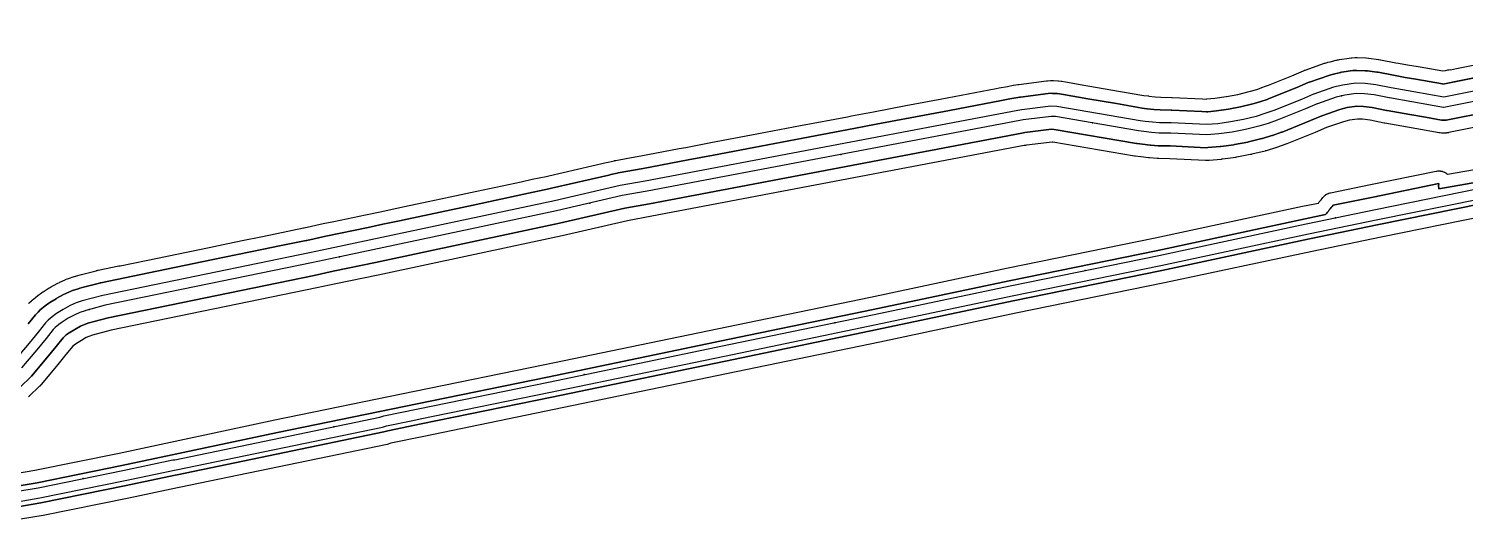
# Model space of a CAD drawing. Header units: inches. Extents: x 87989 to 118156, y 435697 to 451526.
# Drawn here: x 92043 to 92604, y 439421 to 439613 of the extents above; entities that cross this region are included whole.
import ezdxf

# ---------------------------------------------------------------- set-up
doc = ezdxf.new("R2010")
doc.units = ezdxf.units.IN
doc.header["$MEASUREMENT"] = 0
for name, color, linetype, true_color in [('As_waterkering_BWK', 7, 'Continuous', 0x7b8981), ('Beschermingszone_BWK', 7, 'Continuous', 0xcf890d), ('Grens_bebouwingsvrije_zone_BWK', 7, 'Continuous', 0x6789ae), ('Kernzone_BWK', 7, 'Continuous', 0xcb89af), ('Referentiepunten_BWK', 7, 'Continuous', 0x178980)]:
    doc.layers.add(name, color=color, linetype=linetype, true_color=true_color)

msp = doc.modelspace()

# ---------------------------------------------------------------- linework, layer by layer
at = {"layer": 'As_waterkering_BWK'}
for points in [[(93053.9296, 439601.3928), (93008.8612, 439602.4357), (92999.8295, 439606.8225), (92984.9367, 439607.3396), (92977.3788, 439603.6729), (92902.7871, 439607.6728), (92809.2567, 439611.9061), (92768.3785, 439607.9374), (92687.2835, 439599.8675), (92681.4627, 439599.0738), (92595.7375, 439582.0081), (92595.6816, 439582.018)], [(92595.6816, 439582.018), (92583.2791, 439584.216), (92574.4946, 439585.7489), (92574.3309, 439585.781), (92568.4973, 439586.9248), (92564.7344, 439587.3952), (92561.4418, 439587.5128), (92557.001, 439586.8812), (92553.7248, 439586.0792), (92546.311, 439583.4841), (92546.2805, 439583.4723), (92541.6834, 439581.5162), (92530.6519, 439577.0785), (92527.0608, 439575.8123), (92523.4306, 439574.7133), (92518.2458, 439573.431), (92512.9895, 439572.4404), (92507.8392, 439571.7209), (92503.1202, 439571.3093), (92488.9783, 439571.978), (92484.483, 439572.0551), (92481.529, 439572.2767), (92478.5147, 439572.6362), (92476.4599, 439572.9014), (92444.0161, 439578.4594), (92442.2707, 439578.5649), (92431.372, 439577.1722), (92431.278, 439577.1607), (92430.6259, 439577.0605), (92429.985, 439576.9542), (92284.3505, 439549.3334), (92274.6223, 439547.5852), (92248.957, 439541.6877), (92177.1216, 439526.3468), (92160.5805, 439522.9409), (92153.1427, 439521.3074), (92072.5392, 439504.7107), (92066.8613, 439503.1938), (92064.9346, 439502.679), (92064.6522, 439502.6036), (92062.5428, 439501.9192), (92060.5553, 439501.0238), (92058.064, 439499.6317), (92055.6967, 439498.146), (92054.3261, 439497.1792), (92054.1963, 439497.0869), (92052.9297, 439496.0202), (92052.1974, 439495.213), (92049.4043, 439491.7587), (92045.7907, 439487.342), (92039.8155, 439480.2287)], [(92569.1054, 439542.12), (92609.3236, 439550.3414)], [(91938.6054, 439433.9063), (91968.0963, 439433.139), (92025.7673, 439431.1299), (92030.8275, 439431.3531), (92037.5248, 439431.9484), (92046.2313, 439433.4367), (92079.42, 439440.134), (92098.9115, 439444.2852), (92099.656, 439444.3714), (92179.9067, 439461.0254), (92181.4432, 439461.5072), (92194.8364, 439464.2442), (92245.8102, 439474.7366), (92316.8757, 439489.4706), (92373.0585, 439501.0792), (92426.1902, 439512.3902), (92484.3077, 439524.222), (92541.9787, 439536.5748), (92569.1054, 439542.12)]]:
    msp.add_lwpolyline(points, dxfattribs=at)
at = {"layer": 'Beschermingszone_BWK'}
for points in [[(92036.623, 439438.8945), (92044.9414, 439440.3164), (92077.998, 439446.9883), (92138.7871, 439459.9336), (92193.4297, 439471.1016), (92244.3945, 439481.5938), (92315.457, 439496.3242), (92371.6211, 439507.9297), (92424.7637, 439519.2422), (92482.877, 439531.0742), (92540.5449, 439543.4258), (92546.7656, 439544.6992), (92547.084, 439545.0938), (92547.4375, 439545.5391), (92547.793, 439545.9844), (92548.1445, 439546.4258), (92548.5137, 439546.8984), (92548.5977, 439547), (92548.627, 439547.0313), (92548.8633, 439547.2891), (92548.9453, 439547.3789), (92549.0645, 439547.4883), (92549.1152, 439547.5312), (92549.3848, 439547.7578), (92549.4609, 439547.8164), (92549.5938, 439547.9141), (92549.6699, 439547.9609), (92549.9668, 439548.1445), (92550.0313, 439548.1836), (92550.1758, 439548.2617), (92550.2773, 439548.3086), (92550.5996, 439548.4492), (92550.6445, 439548.4688), (92550.7988, 439548.5273), (92550.9277, 439548.5664), (92551.2793, 439548.6641), (92551.4355, 439548.7031), (92567.1016, 439551.918), (92592.7754, 439557.1641), (92592.9512, 439557.1953), (92593.3438, 439557.2422), (92593.4922, 439557.2578), (92593.6543, 439557.2617), (92593.7324, 439557.2617), (92594.1211, 439557.25), (92594.207, 439557.2461), (92594.3691, 439557.2305), (92594.5078, 439557.207), (92594.9004, 439557.1328), (92595.0703, 439557.0938), (92595.2285, 439557.0469), (92595.2656, 439557.0352), (92595.6309, 439556.9023), (92595.7461, 439556.8594), (92595.8945, 439556.7891), (92595.9863, 439556.7422), (92596.3262, 439556.5586), (92596.3809, 439556.5273), (92596.5195, 439556.4414), (92596.6523, 439556.3477), (92596.9609, 439556.1094), (92597.0859, 439556.0078), (92597.1953, 439555.9063), (92621.2637, 439560.0898)], [(92622.1211, 439555.1641), (92593.7988, 439550.2383), (92593.7734, 439550.4414), (92593.7559, 439550.6484), (92593.7383, 439550.8516), (92593.7305, 439551.0586), (92593.7246, 439551.2656), (92593.7266, 439551.4727), (92593.7285, 439551.6797), (92593.7402, 439551.8828), (92593.752, 439552.0898), (92593.7715, 439552.2656), (92568.1035, 439547.0195), (92552.4414, 439543.8047), (92552.0723, 439543.3359), (92551.7129, 439542.8789), (92551.3496, 439542.4219), (92550.9863, 439541.9688), (92550.6211, 439541.5156), (92550.2578, 439541.0625), (92549.873, 439540.6055), (92549.5156, 439540.1563), (92541.5684, 439538.5313), (92483.8984, 439526.1797), (92425.7832, 439514.3477), (92372.6484, 439503.0352), (92316.4707, 439491.4297), (92245.4063, 439476.6953), (92194.4355, 439466.2031), (92139.8086, 439455.0391), (92079.0137, 439442.0938), (92045.8652, 439435.4023), (92037.2676, 439433.9336)]]:
    msp.add_lwpolyline(points, dxfattribs=at)
for points in [[(92042.5608, 439505.4269, 0), (92042.7942, 439505.6674, 0), (92043.6624, 439506.5042, 0), (92043.9114, 439506.7287, 0), (92045.1877, 439507.8035, 0), (92045.3624, 439507.9438, 0), (92046.01, 439508.4404, 0), (92046.1698, 439508.558, 0), (92047.6262, 439509.5857, 0), (92047.7376, 439509.6621, 0), (92048.1411, 439509.9308, 0), (92048.2546, 439510.0041, 0), (92050.6219, 439511.4898, 0), (92050.7181, 439511.5487, 0), (92051.0572, 439511.751, 0), (92051.1491, 439511.8044, 0), (92053.7254, 439513.2448, 0), (92053.9167, 439513.3463, 0), (92054.6101, 439513.6954, 0), (92054.8047, 439513.7882, 0), (92056.7922, 439514.6836, 0), (92056.9629, 439514.7567, 0), (92057.5815, 439515.0082, 0), (92057.7959, 439515.0896, 0), (92058.1801, 439515.2218, 0), (92060.3316, 439515.9202, 0), (92060.4579, 439515.9594, 0), (92060.9138, 439516.0941, 0), (92061.0406, 439516.1297, 0), (92061.3219, 439516.2048, 0), (92063.2476, 439516.7194, 0), (92068.9257, 439518.2363, 0), (92069.0655, 439518.2715, 0), (92069.3189, 439518.3314, 0), (92069.5736, 439518.3916, 0), (92069.7157, 439518.4231, 0), (92077.8486, 439520.0977, 0), (92078.3009, 439520.1908, 0), (92088.4969, 439522.2902, 0), (92113.0859, 439527.3533, 0), (92120.391, 439528.8574, 0), (92126.6554, 439530.1473, 0), (92133.3434, 439531.5244, 0), (92139.5617, 439532.8047, 0), (92150.0458, 439534.9635, 0), (92150.2303, 439535.0015, 0), (92157.6673, 439536.6342, 0), (92161.898, 439537.5055, 0), (92174.259, 439540.0511, 0), (92179.9225, 439541.2605, 0), (92186.4894, 439542.6629, 0), (92189.4329, 439543.2915, 0), (92198.6796, 439545.2662, 0), (92203.7022, 439546.3388, 0), (92215.2631, 439548.8077, 0), (92235.0736, 439553.0384, 0), (92239.3706, 439553.9561, 0), (92244.7963, 439555.1148, 0), (92245.925, 439555.3559, 0), (92268.2695, 439560.4902, 0), (92269.0824, 439560.677, 0), (92271.4869, 439561.2296, 0), (92271.6044, 439561.2551, 0), (92272.0281, 439561.3418, 0), (92272.1462, 439561.3645, 0), (92276.8332, 439562.2068, 0), (92281.8092, 439563.101, 0), (92296.8907, 439565.9612, 0), (92299.4801, 439566.4523, 0), (92309.2918, 439568.3131, 0), (92325.0933, 439571.3099, 0), (92325.1447, 439571.3196, 0), (92344.2448, 439574.942, 0), (92362.6282, 439578.4285, 0), (92364.2369, 439578.7336, 0), (92372.8659, 439580.3701, 0), (92385.4184, 439582.7507, 0), (92393.8704, 439584.3536, 0), (92401.6301, 439585.8253, 0), (92420.7409, 439589.4497, 0), (92421.9163, 439589.6726, 0), (92425.1365, 439590.2834, 0), (92427.456, 439590.7233, 0), (92427.5415, 439590.7387, 0), (92428.4135, 439590.8844, 0), (92429.1932, 439591.0043, 0), (92429.5669, 439591.0555, 0), (92440.4962, 439592.452, 0), (92440.8123, 439592.4822, 0), (92441.9531, 439592.5548, 0), (92442.2707, 439592.5649, 0), (92442.4216, 439592.5626, 0), (92442.9646, 439592.5462, 0), (92443.1154, 439592.5394, 0), (92444.8608, 439592.4339, 0), (92445.1327, 439592.41, 0), (92446.1094, 439592.2972, 0), (92446.38, 439592.2584, 0), (92447.8815, 439592.0012, 0), (92455.7977, 439590.645, 0), (92457.4266, 439590.366, 0), (92468.5837, 439588.4546, 0), (92478.5374, 439586.7495, 0), (92480.2481, 439586.5287, 0), (92480.3924, 439586.5114, 0), (92482.8816, 439586.2146, 0), (92485.1268, 439586.0461, 0), (92489.2558, 439585.9751, 0), (92489.6018, 439585.9639, 0), (92501.4009, 439585.4063, 0), (92502.8415, 439585.3382, 0), (92503.1032, 439585.361, 0), (92506.2638, 439585.6367, 0), (92510.7222, 439586.2595, 0), (92510.8312, 439586.28, 0), (92515.2661, 439587.1159, 0), (92519.7193, 439588.2173, 0), (92520.1551, 439588.3493, 0), (92522.7048, 439589.1211, 0), (92524.983, 439589.9245, 0), (92525.7106, 439590.181, 0), (92527.201, 439590.7806, 0), (92536.3275, 439594.452, 0), (92540.8397, 439596.3715, 0), (92541.172, 439596.5065, 0), (92541.3049, 439596.5581, 0), (92541.5833, 439596.6613, 0), (92549.0993, 439599.293, 0), (92549.329, 439599.3672, 0), (92550.1624, 439599.6145, 0), (92550.3962, 439599.6778, 0), (92551.3713, 439599.9165, 0), (92553.672, 439600.4797, 0), (92553.8325, 439600.5162, 0), (92554.1748, 439600.5882, 0), (92554.4083, 439600.6373, 0), (92554.6114, 439600.6755, 0), (92554.989, 439600.7356, 0), (92558.7738, 439601.2742, 0), (92559.4705, 439601.3733, 0), (92559.8215, 439601.4106, 0), (92561.0888, 439601.5003, 0), (92561.4862, 439601.5124, 0), (92561.8966, 439601.5051, 0), (92565.2341, 439601.3863, 0), (92565.4555, 439601.3735, 0), (92566.2507, 439601.3097, 0), (92566.471, 439601.2871, 0), (92570.2339, 439600.8167, 0), (92570.3851, 439600.7954, 0), (92570.916, 439600.7125, 0), (92571.0594, 439600.6878, 0), (92576.9961, 439599.525, 0), (92577.9663, 439599.3556, 0), (92581.5322, 439598.7329, 0), (92585.7087, 439598.0036, 0), (92586.4637, 439597.8698, 0), (92595.3652, 439596.2922, 0), (92596.4079, 439596.4986, 0), (92597.3314, 439596.6814, 0), (92597.7236, 439596.7591, 0), (92598.0802, 439596.8297, 0), (92598.2984, 439596.7911, 0), (92599.541, 439597.0385, 0), (92600.7511, 439597.2794, 0), (92678.7293, 439612.8044, 0)], [(92679.9761, 439607.9459, 0), (92600.4074, 439592.1944, 0), (92597.3789, 439591.5946, 0), (92595.4162, 439591.2052, 0), (92595.2306, 439591.2381, 0), (92584.8418, 439593.0793, 0), (92580.6721, 439593.8074, 0), (92576.0868, 439594.6081, 0), (92570.1446, 439595.7724, 0), (92569.6137, 439595.8553, 0), (92565.8508, 439596.3257, 0), (92565.0556, 439596.3895, 0), (92561.763, 439596.5071, 0), (92561.4418, 439596.5128, 0), (92560.1745, 439596.4231, 0), (92555.7337, 439595.7915, 0), (92555.4382, 439595.7445, 0), (92555.204, 439595.6952, 0), (92554.861, 439595.6231, 0), (92552.5601, 439595.0598, 0), (92551.5848, 439594.8211, 0), (92550.7514, 439594.5738, 0), (92543.2852, 439591.96, 0), (92543.0484, 439591.8719, 0), (92542.7567, 439591.7538, 0), (92538.2399, 439589.8319, 0), (92527.4744, 439585.5012, 0), (92526.6457, 439585.209, 0), (92524.2595, 439584.3676, 0), (92521.6038, 439583.5637, 0), (92521.0456, 439583.3947, 0), (92516.3296, 439582.2283, 0), (92511.532, 439581.3241, 0), (92506.8265, 439580.6668, 0), (92503.5375, 439580.3799, 0), (92502.941, 439580.3279, 0), (92501.1647, 439580.4119, 0), (92489.4034, 439580.968, 0), (92489.1326, 439580.9767, 0), (92484.897, 439581.0493, 0), (92482.3991, 439581.2367, 0), (92479.7995, 439581.5467, 0), (92479.6239, 439581.5677, 0), (92477.7963, 439581.8036, 0), (92467.7394, 439583.5264, 0), (92456.5823, 439585.4378, 0), (92447.0372, 439587.073, 0), (92445.5358, 439587.3302, 0), (92444.5591, 439587.443, 0), (92442.8137, 439587.5485, 0), (92442.2707, 439587.5649, 0), (92441.1299, 439587.4923, 0), (92430.221, 439586.0985, 0), (92429.9111, 439586.0563, 0), (92429.2062, 439585.9477, 0), (92428.3877, 439585.8109, 0), (92426.0682, 439585.371, 0), (92422.8479, 439584.7602, 0), (92402.5617, 439580.9129, 0), (92394.802, 439579.4412, 0), (92373.7975, 439575.4577, 0), (92365.1686, 439573.8212, 0), (92345.1765, 439570.0296, 0), (92326.0763, 439566.4072, 0), (92310.2234, 439563.4007, 0), (92300.4117, 439561.5399, 0), (92282.7126, 439558.1832, 0), (92273.0305, 439556.4433, 0), (92272.6068, 439556.3566, 0), (92270.2022, 439555.804, 0), (92269.3892, 439555.6172, 0), (92247.0079, 439550.4744, 0), (92245.8406, 439550.2251, 0), (92236.1178, 439548.1487, 0), (92216.3073, 439543.918, 0), (92190.4771, 439538.4018, 0), (92187.5336, 439537.7732, 0), (92180.9667, 439536.3708, 0), (92175.2837, 439535.1572, 0), (92158.7077, 439531.7437, 0), (92151.2717, 439530.111, 0), (92151.0541, 439530.0662, 0), (92140.57, 439527.9074, 0), (92134.3517, 439526.6271, 0), (92114.0943, 439522.456, 0), (92089.5053, 439517.3929, 0), (92070.7241, 439513.5258, 0), (92070.4695, 439513.4656, 0), (92070.2162, 439513.4057, 0), (92064.5382, 439511.8888, 0), (92062.6122, 439511.3742, 0), (92062.3306, 439511.299, 0), (92061.8747, 439511.1643, 0), (92059.7653, 439510.4799, 0), (92059.4646, 439510.3764, 0), (92058.846, 439510.1249, 0), (92056.8585, 439509.2295, 0), (92056.1651, 439508.8804, 0), (92053.6189, 439507.4571, 0), (92053.2798, 439507.2548, 0), (92050.9125, 439505.7691, 0), (92050.509, 439505.5004, 0), (92049.0526, 439504.4727, 0), (92048.405, 439503.9761, 0), (92047.1322, 439502.9042, 0), (92046.264, 439502.0674, 0), (92045.5317, 439501.2602, 0), (92045.251, 439500.935, 0), (92042.4289, 439497.4459, 0)], [(92039.4805, 439473.0352, 0), (92043.248, 439476.5938, 0), (92043.6445, 439477.0117, 0), (92049.6406, 439484.1523, 0), (92053.2832, 439488.6055, 0), (92055.9961, 439491.957, 0), (92056.4063, 439492.4102, 0), (92057.2578, 439493.1289, 0), (92058.4688, 439493.9844, 0), (92060.6133, 439495.3281, 0), (92062.8066, 439496.5547, 0), (92064.3457, 439497.2461, 0), (92066.0703, 439497.8086, 0), (92066.2246, 439497.8477, 0), (92068.1523, 439498.3633, 0), (92073.6895, 439499.8438, 0), (92154.1836, 439516.418, 0), (92161.6211, 439518.0508, 0), (92178.1484, 439521.4531, 0), (92250.0391, 439536.8047, 0), (92275.625, 439542.6836, 0), (92285.2578, 439544.418, 0), (92430.8594, 439572.0313, 0), (92431.4141, 439572.1211, 0), (92431.9805, 439572.2109, 0), (92442.4375, 439573.5469, 0), (92443.4414, 439573.4844, 0), (92475.6152, 439567.9727, 0), (92475.8203, 439567.9414, 0), (92477.8984, 439567.6758, 0), (92480.9375, 439567.3125, 0), (92481.1543, 439567.2891, 0), (92484.1094, 439567.0703, 0), (92484.3965, 439567.0547, 0), (92488.8184, 439566.9805, 0), (92502.8848, 439566.3164, 0), (92503.5547, 439566.3281, 0), (92508.2734, 439566.7383, 0), (92508.5313, 439566.7695, 0), (92513.6816, 439567.4883, 0), (92513.916, 439567.5273, 0), (92519.1719, 439568.5156, 0), (92519.4453, 439568.5781, 0), (92524.6309, 439569.8594, 0), (92524.8789, 439569.9297, 0), (92528.5098, 439571.0273, 0), (92528.7227, 439571.0977, 0), (92532.3145, 439572.3633, 0), (92532.5176, 439572.4414, 0), (92543.5957, 439576.8945, 0), (92548.1016, 439578.8125, 0), (92555.1484, 439581.2813, 0), (92557.9492, 439581.9648, 0), (92561.707, 439582.5, 0), (92564.334, 439582.4063, 0), (92567.7051, 439581.9844, 0), (92573.3691, 439580.875, 0), (92573.584, 439580.832, 0), (92582.4121, 439579.293, 0), (92588.6074, 439578.1953, 0), (92594.8438, 439577.0898, 0), (92595.4648, 439577.0156, 0), (92596.0918, 439577.0195, 0), (92596.7129, 439577.1055, 0), (92613.7285, 439580.4922, 0)], [(92614.7031, 439575.5859, 0), (92597.6895, 439572.1992, 0), (92597.6133, 439572.1875, 0), (92597.459, 439572.1602, 0), (92597.3809, 439572.1484, 0), (92596.7559, 439572.0664, 0), (92596.6035, 439572.0508, 0), (92596.2832, 439572.0273, 0), (92596.1348, 439572.0195, 0), (92595.498, 439572.0156, 0), (92595.3516, 439572.0195, 0), (92595.0234, 439572.0352, 0), (92594.8828, 439572.0508, 0), (92594.2598, 439572.1211, 0), (92594.2246, 439572.1289, 0), (92594.1875, 439572.1328, 0), (92594.043, 439572.1523, 0), (92593.9707, 439572.1641, 0), (92581.5469, 439574.3672, 0), (92572.7012, 439575.9102, 0), (92572.6582, 439575.918, 0), (92572.4141, 439575.9648, 0), (92566.9141, 439577.0469, 0), (92563.9336, 439577.418, 0), (92561.9707, 439577.4883, 0), (92558.8984, 439577.0508, 0), (92556.5723, 439576.4805, 0), (92549.9082, 439574.1484, 0), (92545.5195, 439572.2813, 0), (92545.4844, 439572.2656, 0), (92534.3594, 439567.793, 0), (92534.3086, 439567.7695, 0), (92534.0527, 439567.6758, 0), (92534.002, 439567.6563, 0), (92530.3594, 439566.3711, 0), (92530.3184, 439566.3594, 0), (92530.0391, 439566.2656, 0), (92529.9844, 439566.25, 0), (92526.2969, 439565.1328, 0), (92526.2363, 439565.1172, 0), (92525.918, 439565.0273, 0), (92525.8633, 439565.0156, 0), (92520.6465, 439563.7227, 0), (92520.6133, 439563.7148, 0), (92520.5449, 439563.6992, 0), (92520.5098, 439563.6914, 0), (92520.2363, 439563.6328, 0), (92520.2012, 439563.625, 0), (92520.127, 439563.6094, 0), (92520.0977, 439563.6055, 0), (92514.8125, 439562.6094, 0), (92514.7539, 439562.5977, 0), (92514.4609, 439562.5508, 0), (92514.4023, 439562.5391, 0), (92509.2227, 439561.8164, 0), (92509.1973, 439561.8125, 0), (92509.127, 439561.8047, 0), (92509.0938, 439561.8008, 0), (92508.8359, 439561.7734, 0), (92508.8047, 439561.7695, 0), (92508.7402, 439561.7617, 0), (92508.707, 439561.7578, 0), (92503.9883, 439561.3477, 0), (92503.9199, 439561.3437, 0), (92503.7383, 439561.332, 0), (92503.6543, 439561.3281, 0), (92502.9844, 439561.3164, 0), (92502.9336, 439561.3164, 0), (92502.9004, 439561.3164, 0), (92502.7324, 439561.3164, 0), (92502.6484, 439561.3203, 0), (92488.6758, 439561.9805, 0), (92488.6387, 439561.9844, 0), (92484.3125, 439562.0547, 0), (92484.2754, 439562.0586, 0), (92484.2031, 439562.0586, 0), (92484.168, 439562.0625, 0), (92483.8789, 439562.0742, 0), (92483.8438, 439562.0781, 0), (92483.7656, 439562.082, 0), (92483.7344, 439562.082, 0), (92480.7539, 439562.3086, 0), (92480.6992, 439562.3125, 0), (92480.4258, 439562.3398, 0), (92480.3711, 439562.3438, 0), (92477.2832, 439562.7109, 0), (92475.1504, 439562.9883, 0), (92475.1035, 439562.9961, 0), (92474.8477, 439563.0312, 0), (92474.7969, 439563.0391, 0), (92442.8672, 439568.5117, 0), (92442.6055, 439568.5273, 0), (92432.6738, 439567.2578, 0), (92432.2012, 439567.1836, 0), (92431.7344, 439567.1094, 0), (92286.166, 439539.5, 0), (92276.627, 439537.7852, 0), (92251.1406, 439531.9297, 0), (92251.1016, 439531.9219, 0), (92179.1738, 439516.5586, 0), (92162.6621, 439513.1602, 0), (92155.2402, 439511.5313, 0), (92155.207, 439511.5234, 0), (92074.8398, 439494.9766, 0), (92067.4883, 439493.0117, 0), (92066.1504, 439492.5781, 0), (92065.0566, 439492.082, 0), (92063.1641, 439491.0273, 0), (92061.2402, 439489.8203, 0), (92060.3145, 439489.168, 0), (92059.8848, 439488.8047, 0), (92059.7949, 439488.7031, 0), (92057.1621, 439485.4492, 0), (92053.5, 439480.9727, 0), (92053.4785, 439480.9492, 0), (92047.4727, 439473.7969, 0), (92047.4316, 439473.75, 0), (92047.3301, 439473.6328, 0), (92047.2813, 439473.582, 0), (92046.8848, 439473.1602, 0), (92046.834, 439473.1094, 0), (92046.7305, 439473.0078, 0), (92046.6797, 439472.957, 0), (92042.9121, 439469.4023, 0), (92042.877, 439469.3672, 0), (92042.8047, 439469.3008, 0), (92042.7695, 439469.2695, 0), (92042.4746, 439469.0117, 0)], [(92038.2959, 439426.0031, 0), (92047.3302, 439427.5389, 0), (92080.6383, 439434.259, 0), (92099.8836, 439438.3577, 0), (92100.6125, 439438.442, 0), (92181.4176, 439455.2111, 0), (92182.9454, 439455.6901, 0), (92196.0377, 439458.3657, 0), (92196.0419, 439458.3665, 0), (92247.024, 439468.8607, 0), (92318.0918, 439483.5951, 0), (92374.2902, 439495.207, 0), (92427.4134, 439506.5162, 0), (92485.5345, 439518.3489, 0), (92543.2079, 439530.7021, 0), (92570.307, 439536.2416, 0), (92610.2532, 439544.4074, 0)], [(92611.0278, 439539.4623, 0), (92571.3084, 439531.3429, 0), (92544.2322, 439525.8082, 0), (92486.5569, 439513.4546, 0), (92428.4326, 439501.6213, 0), (92375.3166, 439490.3135, 0), (92319.1052, 439478.6989, 0), (92248.0356, 439463.9641, 0), (92197.0465, 439453.4685, 0), (92184.1972, 439450.8426, 0), (92182.6767, 439450.3658, 0), (92101.4094, 439433.5009, 0), (92100.6934, 439433.4181, 0), (92081.6798, 439429.3687, 0), (92048.2459, 439422.624, 0), (92039.3782, 439421.1057, 0)]]:
    msp.add_polyline3d(points, dxfattribs=at)
at = {"layer": 'Grens_bebouwingsvrije_zone_BWK'}
for points in [[(92680.8014, 439603.0206), (92595.6946, 439586.0781), (92583.9719, 439588.1555), (92575.2233, 439589.6822), (92569.131, 439590.8768), (92565.0545, 439591.3863), (92561.2299, 439591.5229), (92556.242, 439590.8135), (92552.5858, 439589.9185), (92544.9299, 439587.2386), (92544.7771, 439587.1796), (92540.1537, 439585.2124), (92529.2397, 439580.8219), (92525.8156, 439579.6146), (92522.3702, 439578.5715), (92517.3945, 439577.341), (92512.342, 439576.3888), (92507.3884, 439575.6967), (92503.0405, 439575.3176), (92489.1071, 439575.9764), (92484.6671, 439576.0525), (92481.9156, 439576.2589), (92479.0076, 439576.6057), (92477.0539, 439576.8579), (92444.4758, 439582.439), (92442.1366, 439582.5803), (92430.7324, 439581.1238), (92429.9948, 439581.0105), (92429.285, 439580.8928), (92283.624, 439553.267), (92273.8202, 439551.5051), (92248.0914, 439545.593), (92176.3005, 439530.2617), (92159.748, 439526.8534), (92152.3103, 439525.2199), (92071.6189, 439508.6051), (92063.518, 439506.4408), (92061.0997, 439505.6563), (92058.7548, 439504.5998), (92056.024, 439503.0739), (92053.4791, 439501.4767), (92051.7453, 439500.2523), (92050.1476, 439498.9068), (92049.1585, 439497.8165), (92046.3012, 439494.2827), (92042.7112, 439489.895), (92036.9015, 439482.9787)], [(92038.0397, 439427.9784), (92046.964, 439429.5039), (92080.2322, 439436.2173), (92091.5269, 439438.6227), (92094.6315, 439439.2839), (92099.5596, 439440.3335), (92100.2937, 439440.4185), (92180.914, 439457.1492), (92182.4447, 439457.6292), (92192.7045, 439459.7258), (92195.6373, 439460.3252), (92195.6401, 439460.3258), (92246.6194, 439470.8193), (92317.6865, 439485.5536), (92373.8796, 439497.1644), (92427.0057, 439508.4741), (92485.1256, 439520.3065), (92542.7982, 439532.6596), (92569.9065, 439538.2011), (92609.9433, 439546.3854)]]:
    msp.add_lwpolyline(points, dxfattribs=at)
at = {"layer": 'Kernzone_BWK'}
for points in [[(92042.4289, 439497.4459), (92045.251, 439500.935), (92045.5317, 439501.2602), (92046.264, 439502.0674), (92047.1322, 439502.9042), (92048.405, 439503.9761), (92049.0526, 439504.4727), (92050.509, 439505.5004), (92050.9125, 439505.7691), (92053.2798, 439507.2548), (92053.6189, 439507.4571), (92056.1651, 439508.8804), (92056.8585, 439509.2295), (92058.846, 439510.1249), (92059.4646, 439510.3764), (92059.7653, 439510.4799), (92061.8747, 439511.1643), (92062.3306, 439511.299), (92062.6122, 439511.3742), (92064.5382, 439511.8888), (92070.2162, 439513.4057), (92070.4695, 439513.4656), (92070.7241, 439513.5258), (92089.5053, 439517.3929), (92114.0943, 439522.456), (92134.3517, 439526.6271), (92140.57, 439527.9074), (92151.0541, 439530.0662), (92151.2717, 439530.111), (92158.7077, 439531.7437), (92175.2837, 439535.1572), (92180.9667, 439536.3708), (92187.5336, 439537.7732), (92190.4771, 439538.4018), (92216.3073, 439543.918), (92236.1178, 439548.1487), (92245.8406, 439550.2251), (92247.0079, 439550.4744), (92269.3892, 439555.6172), (92270.2022, 439555.804), (92272.6068, 439556.3566), (92273.0305, 439556.4433), (92282.7126, 439558.1832), (92300.4117, 439561.5399), (92310.2234, 439563.4007), (92326.0763, 439566.4072), (92345.1765, 439570.0296), (92365.1686, 439573.8212), (92373.7975, 439575.4577), (92394.802, 439579.4412), (92402.5617, 439580.9129), (92422.8479, 439584.7602), (92426.0682, 439585.371), (92428.3877, 439585.8109), (92429.2062, 439585.9477), (92429.9111, 439586.0563), (92430.221, 439586.0985), (92441.1299, 439587.4923), (92442.2707, 439587.5649), (92442.8137, 439587.5485), (92444.5591, 439587.443), (92445.5358, 439587.3302), (92447.0372, 439587.073), (92456.5823, 439585.4378), (92467.7394, 439583.5264), (92477.7963, 439581.8036), (92479.6239, 439581.5677), (92479.7995, 439581.5467), (92482.3991, 439581.2367), (92484.897, 439581.0493), (92489.1326, 439580.9767), (92489.4034, 439580.968), (92501.1647, 439580.4119), (92502.941, 439580.3279), (92503.5375, 439580.3799), (92506.8265, 439580.6668), (92511.532, 439581.3241), (92516.3296, 439582.2283), (92521.0456, 439583.3947), (92521.6038, 439583.5637), (92524.2595, 439584.3676), (92526.6457, 439585.209), (92527.4744, 439585.5012), (92538.2399, 439589.8319), (92542.7567, 439591.7538), (92543.0484, 439591.8719), (92543.2852, 439591.96), (92550.7514, 439594.5738), (92551.5848, 439594.8211), (92552.5601, 439595.0598), (92554.861, 439595.6231), (92555.204, 439595.6952), (92555.4382, 439595.7445), (92555.7337, 439595.7915), (92560.1745, 439596.4231), (92561.4418, 439596.5128), (92561.763, 439596.5071), (92565.0556, 439596.3895), (92565.8508, 439596.3257), (92569.6137, 439595.8553), (92570.1446, 439595.7724), (92576.0868, 439594.6081), (92580.6721, 439593.8074), (92584.8418, 439593.0793), (92595.2306, 439591.2381), (92595.4162, 439591.2052), (92597.3789, 439591.5938), (92679.9766, 439607.9453)], [(92613.7266, 439580.4922), (92596.7148, 439577.1055), (92596.0938, 439577.0195), (92595.4648, 439577.0156), (92594.8438, 439577.0898), (92588.6094, 439578.1953), (92582.4141, 439579.293), (92573.582, 439580.832), (92573.3672, 439580.875), (92567.707, 439581.9844), (92564.3359, 439582.4063), (92561.707, 439582.5), (92557.9492, 439581.9648), (92555.1484, 439581.2813), (92548.1016, 439578.8125), (92543.5938, 439576.8945), (92532.5195, 439572.4414), (92532.3164, 439572.3633), (92528.7227, 439571.0977), (92528.5078, 439571.0273), (92524.8789, 439569.9297), (92524.6328, 439569.8594), (92519.4453, 439568.5781), (92519.1719, 439568.5156), (92513.9141, 439567.5273), (92513.6797, 439567.4883), (92508.5313, 439566.7695), (92508.2734, 439566.7383), (92503.5547, 439566.3281), (92502.8828, 439566.3164), (92488.8164, 439566.9805), (92484.3984, 439567.0547), (92484.1094, 439567.0703), (92481.1563, 439567.2891), (92480.9375, 439567.3125), (92477.8984, 439567.6758), (92475.8203, 439567.9414), (92475.6172, 439567.9727), (92443.4414, 439573.4844), (92442.4375, 439573.5469), (92431.9805, 439572.2109), (92431.4141, 439572.1211), (92430.8594, 439572.0313), (92285.2578, 439544.418), (92275.625, 439542.6836), (92250.0391, 439536.8047), (92178.1484, 439521.4531), (92161.6211, 439518.0508), (92154.1836, 439516.418), (92073.6914, 439499.8438), (92068.1523, 439498.3633), (92066.2266, 439497.8477), (92066.0703, 439497.8086), (92064.3477, 439497.2461), (92062.8047, 439496.5547), (92060.6133, 439495.3281), (92058.4688, 439493.9844), (92057.2578, 439493.1289), (92056.4063, 439492.4102), (92055.9961, 439491.957), (92053.2813, 439488.6055), (92049.6406, 439484.1523), (92043.6445, 439477.0117), (92043.2461, 439476.5938), (92039.4805, 439473.0352)], [(92037.2656, 439433.9336), (92045.8633, 439435.4023), (92079.0156, 439442.0938), (92139.8086, 439455.0391), (92194.4336, 439466.2031), (92245.4063, 439476.6953), (92316.4688, 439491.4297), (92372.6484, 439503.0352), (92425.7813, 439514.3477), (92483.8984, 439526.1797), (92541.5703, 439538.5313), (92549.5156, 439540.1563), (92549.875, 439540.6055), (92550.2578, 439541.0625), (92550.6211, 439541.5156), (92550.9883, 439541.9688), (92551.3477, 439542.4219), (92551.7109, 439542.8789), (92552.0703, 439543.3359), (92552.4414, 439543.8047), (92568.1055, 439547.0195), (92593.7695, 439552.2656), (92593.7539, 439552.0898), (92593.7383, 439551.8828), (92593.7266, 439551.6797), (92593.7266, 439551.4727), (92593.7227, 439551.2656), (92593.7305, 439551.0586), (92593.7383, 439550.8516), (92593.7578, 439550.6484), (92593.7734, 439550.4414), (92593.8008, 439550.2383), (92622.1211, 439555.1641)], [(92610.2539, 439544.4063), (92570.3086, 439536.2422), (92543.207, 439530.7031), (92485.5352, 439518.3477), (92427.4141, 439506.5156), (92374.2891, 439495.207), (92318.0938, 439483.5938), (92247.0234, 439468.8594), (92196.043, 439458.3672), (92196.0391, 439458.3672), (92182.9453, 439455.6914), (92181.418, 439455.2109), (92100.6133, 439438.4414), (92099.8828, 439438.3594), (92080.6367, 439434.2578), (92047.332, 439427.5391), (92038.2969, 439426.0039)]]:
    msp.add_lwpolyline(points, dxfattribs=at)
at = {"layer": 'Referentiepunten_BWK'}
for p in [(92555.6876, 439586.5597), (92458.4682, 439575.9836), (92360.0346, 439563.6875), (92261.8719, 439544.6553), (92553.3826, 439538.906), (92164.1014, 439523.6659), (92455.5171, 439518.3607), (92066.2636, 439503.0341), (92357.6351, 439497.8924), (92259.7118, 439477.6188), (92161.8116, 439457.2702), (92063.8817, 439436.9985)]:
    msp.add_point(p, dxfattribs=at)

doc.saveas('drawing.dxf')
